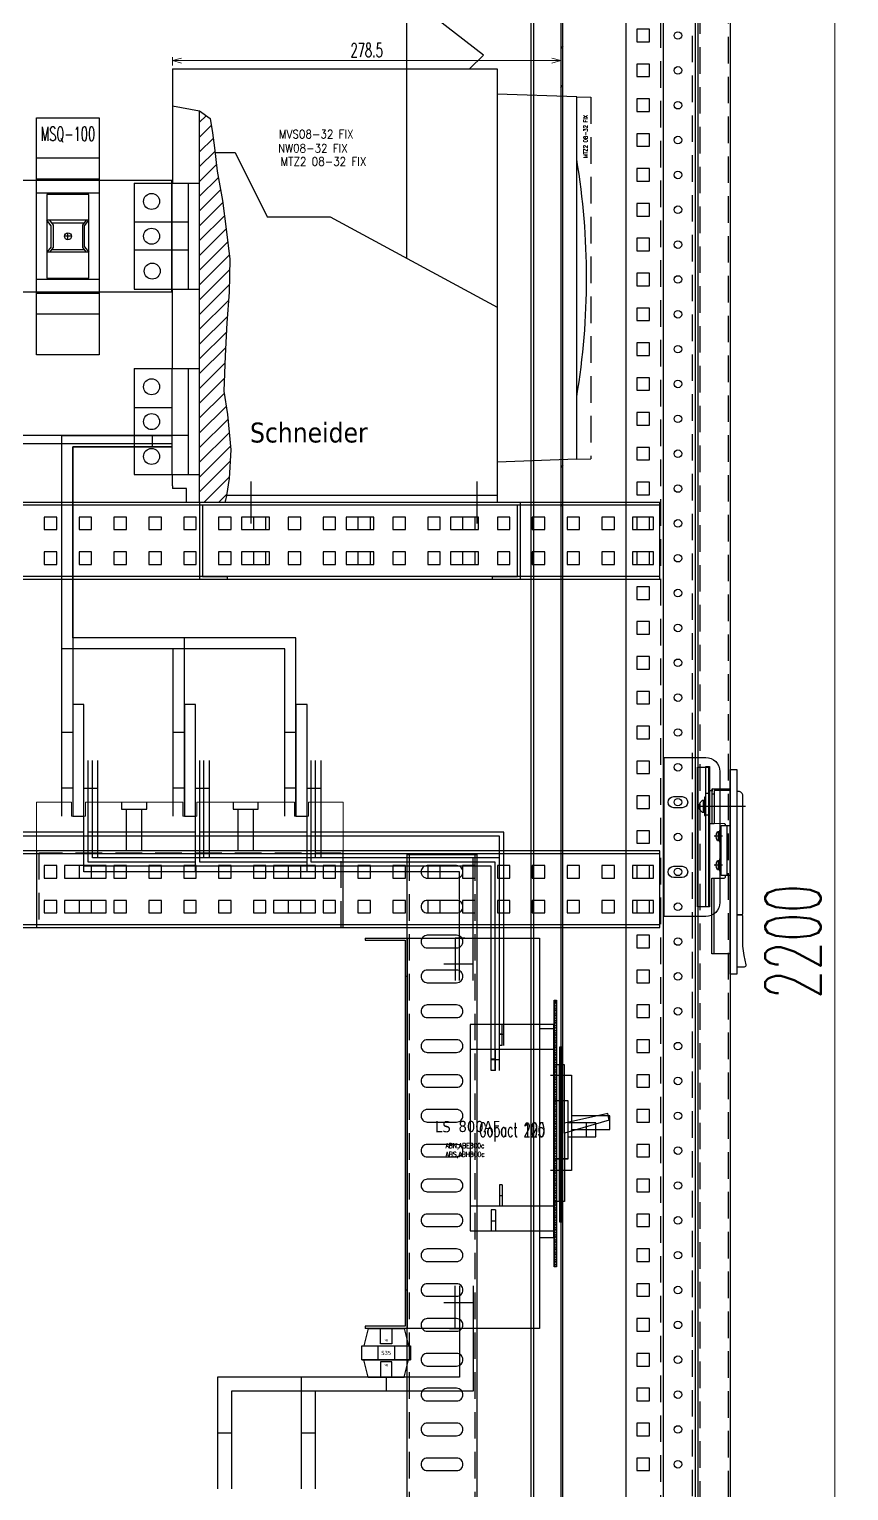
# Model space of a CAD drawing. Header units: millimetres. Extents: x 173893 to 258446, y -176540 to -123824.
# Drawn here: x 205158 to 205746, y -140560 to -139512 of the extents above; entities that cross this region are included whole.
import ezdxf
from ezdxf.enums import TextEntityAlignment as Align

# ---------------------------------------------------------------- set-up
doc = ezdxf.new("R2010")
doc.units = ezdxf.units.MM
doc.header["$LTSCALE"] = 3
doc.linetypes.add('ACAD_ISO04W100', pattern=[30, 24, -3, 0, -3])
doc.linetypes.add('HIDDEN', pattern=[9.525, 6.35, -3.175])
doc.layers.add('@.0.DM. NÉT CHÍNH', color=7, linetype='Continuous', lineweight=25)
doc.layers.add('@.DM. KÍCH THƯỚC', color=8, linetype='Continuous', transparency=0.2)
for name, color, linetype in [('@.DM. NÉT CHÍNH', 7, 'Continuous'), ('@.DM. NÉT ĐỤC', 2, 'Continuous'), ('@.VISIBLE', 7, 'Continuous'), ('centerline', 6, 'ACAD_ISO04W100'), ('EQUIPMENT', 4, 'Continuous'), ('equipments', 2, 'Continuous'), ('Text', 7, 'Continuous'), ('Thiet bi', 7, 'Continuous')]:
    doc.layers.add(name, color=color, linetype=linetype)
doc.styles.add('Ann_w01', font='romans.shx', dxfattribs={"width": 0.6, "bigfont": 'chineset.shx'})
doc.styles.add('HW_Standard', font='complex.shx', dxfattribs={"width": 0.9})
doc.styles.get("Standard").update_dxf_attribs({"font": 'arial.ttf'})
doc.styles.add('Tahoma (Input Text)', font='tahoma.ttf')
doc.dimstyles.new('Dim 01_SC05', dxfattribs={"dimscale": 5, "dimtxt": 2, "dimasz": 1.3, "dimexe": 0.5, "dimexo": 0.5, "dimgap": 0.5, "dimtad": 1, "dimtoh": 1, "dimdec": 1, "dimzin": 12, "dimdsep": 46, "dimtxsty": 'Ann_w01', "dimblk": 'OPEN30', "dimcen": 1.5, "dimclrd": 6, "dimclre": 6, "dimclrt": 3, "dimadec": 1, "dimazin": 3, "dimtm": 1e-09, "dimtfac": 1, "dimtdec": 1, "dimtmove": 0, "dimatfit": 3, "dimldrblk": 'OPEN30', "dimfxl": 1, "dimtolj": 1, "dimlwd": 20, "dimlwe": 20, "dimarcsym": 0})
doc.dimstyles.new('Dim 01_SC20', dxfattribs={"dimscale": 20, "dimtxt": 2, "dimasz": 1.3, "dimexe": 0.5, "dimexo": 0.5, "dimgap": 0.5, "dimtad": 1, "dimdec": 1, "dimzin": 12, "dimdsep": 46, "dimtxsty": 'Ann_w01', "dimblk": 'OPEN30', "dimcen": 1.5, "dimclrd": 6, "dimclre": 6, "dimclrt": 3, "dimadec": 1, "dimazin": 3, "dimtm": 1e-09, "dimtfac": 1, "dimtdec": 1, "dimtix": 1, "dimtmove": 0, "dimatfit": 3, "dimldrblk": 'OPEN30', "dimfxl": 1, "dimtolj": 1, "dimlwd": 0, "dimlwe": 0, "dimarcsym": 0})

# ---------------------------------------------------------------- blocks, each defined once
blk = doc.blocks.new('*U31')
at = {"color": 240, "lineweight": 5}
blk.add_line((-110, 0), (-110, 35), dxfattribs=at)
at = {"color": 1, "lineweight": 5}
for p, q in [((-110, 35), (-85, 35)), ((-75, 35), (-5, 35)), ((5, 35), (75, 35)), ((85, 35), (110, 35)), ((110, 35), (110, 0)), ((110, 0), (-110, 0))]:
    blk.add_line(p, q, dxfattribs=at)
at = {"color": 252, "lineweight": 5}
for p, q in [((-85, 35), (-85, 25)), ((-75, 35), (-75, 25)), ((-5, 35), (-5, 25)), ((5, 35), (5, 25)), ((75, 35), (75, 25)), ((85, 35), (85, 25)), ((-85, 25), (-75, 25)), ((-5, 25), (5, 25)), ((75, 25), (85, 25))]:
    blk.add_line(p, q, dxfattribs=at)
at = {"color": 252}
for p, q in [((-49, 35), (-49, 30)), ((-31, 30), (-31, 35)), ((31, 35), (31, 30)), ((49, 30), (49, 35)), ((-49, 30), (-31, 30)), ((-45.5, 0), (-45.5, 30)), ((-34.5, 0), (-34.5, 30)), ((31, 30), (49, 30)), ((34.5, 0), (34.5, 30)), ((34.5, 4), (34.5, 30)), ((45.5, 0), (45.5, 30)), ((45.5, 0), (45.5, 30))]:
    blk.add_line(p, q, dxfattribs=at)
blk = doc.blocks.new('_Open30')
at = {"color": 0, "linetype": 'ByBlock', "lineweight": -2}
for p, q in [((-1, 0.268), (0, 0)), ((0, 0), (-1, -0.268)), ((0, 0), (-1, 0))]:
    blk.add_line(p, q, dxfattribs=at)
blk = doc.blocks.new('*D110')
at = {"layer": '@.DM. NÉT CHÍNH', "color": 6, "linetype": 'Continuous', "lineweight": 20, "transparency": 16777216}
for p, q in [((205260.8, -139537.9), (205260.8, -139531.9)), ((205267.3, -139534.4), (205532.8, -139534.4)), ((205539.3, -139537.9), (205539.3, -139531.9))]:
    blk.add_line(p, q, dxfattribs=at)
at = {"layer": 'Defpoints', "color": 0, "linetype": 'Continuous', "transparency": 16777216}
for p in [(205539.3, -139534.4), (205260.8, -139540.4), (205539.3, -139540.4)]:
    blk.add_point(p, dxfattribs=at)
at = {"layer": '@.DM. NÉT CHÍNH', "color": 6, "linetype": 'Continuous', "lineweight": 20, "transparency": 16777216, "xscale": 6.5, "yscale": 6.5, "zscale": 6.5, "rotation": 180}
blk.add_blockref('_Open30', (205260.8, -139534.4), dxfattribs=at)
at = {"layer": '@.DM. NÉT CHÍNH', "color": 6, "linetype": 'Continuous', "lineweight": 20, "transparency": 16777216, "xscale": 6.5, "yscale": 6.5, "zscale": 6.5}
blk.add_blockref('_Open30', (205539.3, -139534.4), dxfattribs=at)
at = {"layer": '@.DM. NÉT CHÍNH', "color": 3, "linetype": 'Continuous', "transparency": 16777216, "insert": (205400.1, -139526.9), "char_height": 10, "attachment_point": 5, "style": 'Ann_w01'}
blk.add_mtext('\\A1;278.5', dxfattribs=at)
blk = doc.blocks.new('*D618')
at = {"layer": '@.DM. KÍCH THƯỚC', "color": 6, "lineweight": 0, "transparency": 16777216}
for p, q in [((205645.8, -139066.4), (205745.8, -139066.4)), ((205735.8, -141240.4), (205735.8, -139092.4)), ((205645.8, -141266.4), (205745.8, -141266.4))]:
    blk.add_line(p, q, dxfattribs=at)
at = {"layer": 'Defpoints', "color": 0, "transparency": 16777216}
for p in [(205635.8, -139066.4), (205735.8, -139066.4), (205635.8, -141266.4)]:
    blk.add_point(p, dxfattribs=at)
at = {"layer": '@.DM. KÍCH THƯỚC', "color": 6, "lineweight": 0, "transparency": 16777216, "xscale": 26, "yscale": 26, "zscale": 26}
for p, rotation in [((205735.8, -139066.4), 90), ((205735.8, -141266.4), 270)]:
    blk.add_blockref('_Open30', p, dxfattribs=dict(at, rotation=rotation))
at = {"layer": '@.DM. KÍCH THƯỚC', "color": 3, "transparency": 16777216, "insert": (205705.8, -140166.4), "char_height": 40, "attachment_point": 5, "rotation": 90, "style": 'Ann_w01'}
blk.add_mtext('\\A1;2200', dxfattribs=at)
blk = doc.blocks.new('AB301-1-1.2 Side')
at = {"layer": 'centerline'}
for points in [[(8.7, 47), (-24.8, 47)], [(-7.9, 25.7), (-13.9, 25.7)], [(-7.9, 4.8), (-13.9, 4.8)]]:
    blk.add_lwpolyline(points, dxfattribs=at)
at = {"layer": 'equipments'}
blk.add_line((-17.3, 58.4), (-15.3, 58.4), dxfattribs=at)
for points in [[(-19.8, 75.5), (-17.3, 75.5), (-17.3, -25), (-19.8, -25)], [(-2.3, 73.5), (2.3, 73.5), (2.3, -73.5), (-2.3, -73.5)]]:
    blk.add_lwpolyline(points, close=True, dxfattribs=at)
for points in [[(-19.8, 53.6), (-20.7, 53.6), (-20.7, 40.4), (-19.8, 40.4)], [(-17.3, 56.3), (-19.8, 56.3)], [(-2.3, 58.4), (-13.8, 58.4), (-13.8, 34.4), (-17.3, 34.4)], [(-15.6, 58.4), (-15.6, 34.4)], [(-15.4, 58.4), (-15.3, 59.6), (-2.3, 59.6)], [(-14.8, 59.6), (-15.2, 59.4), (-15.3, 59.1), (-15.4, 56.4), (-15.2, 56.1), (-14.9, 55.9), (-13.8, 55.9)], [(-20.7, 42.6), (-22.3, 42.6), (-23.5, 43.8), (-24.3, 45.2), (-24.5, 47), (-24.3, 48.6), (-23.5, 50.2), (-22.3, 51.4), (-20.7, 51.4)], [(-21.8, 51.4), (-21.8, 42.6)], [(-17.3, 40.6), (-19.8, 40.6)], [(-2.3, -2.5), (-8.9, -2.5), (-8.9, 33.3), (-2.3, 33.3)], [(-4.5, -2.5), (-4.5, 33.3)], [(-9.8, 22.3), (-11.4, 22.3), (-12.2, 23.9), (-12.5, 25.7), (-12.2, 27.3), (-11.4, 29), (-9.8, 29)], [(-10.9, 29), (-10.9, 22.3)], [(-8.9, 21.2), (-9.8, 21.2), (-9.8, 30), (-8.9, 30)], [(-9.8, 1.5), (-11.4, 1.5), (-12.2, 3.1), (-12.5, 4.8), (-12.2, 6.5), (-11.4, 8.2), (-9.8, 8.2)], [(-10.9, 8.2), (-10.9, 1.5)], [(-8.9, 0.4), (-9.8, 0.4), (-9.8, 9.3), (-8.9, 9.3)], [(-2.3, -58.7), (-15.6, -58.7), (-15.6, -4.5), (-6.7, -4.5), (-6.1, -4.3), (-5.7, -3.9), (-5.6, -3.4), (-5.6, -2.5)], [(-13.9, -58.7), (-13.9, -4.5)], [(2.3, -68.1), (8, -68.1), (8.9, -67.7), (9.1, -67.1), (9.1, -66.7), (7.6, -60.1), (6.7, -53.4), (6.7, -31.5), (6.6, -31.1), (6.1, -31), (2.3, -31)]]:
    blk.add_lwpolyline(points, dxfattribs=at)
for points in [[(2.3, -30.7), (6.1, -30.7), (6.6, -30.5), (6.7, -30.2), (6.7, 54.6, 0.414214), (3.7, 57.6), (2.3, 57.6)], [(-5.6, 33.3, 0.029012), (-5.7, 34), (-6.1, 34.4), (-6.6, 34.5), (-13.8, 34.7)]]:
    blk.add_lwpolyline(points, format="xyb", dxfattribs=at)
blk = doc.blocks.new('A$Ca3bfb219')
blk.add_lwpolyline([(0, 114), (30, 114, -0.414214), (40, 104), (40, 10, -0.414214), (30, 0), (0, 0)], format="xyb", close=True)
blk.add_lwpolyline([(24, 107), (32, 107), (32, 7), (24, 7)], close=True)
at = {"layer": '@.DM. NÉT ĐỤC'}
for points in [[(7, 86), (13, 86, -1), (13, 78), (7, 78, -1)], [(7, 36), (13, 36, -1), (13, 28), (7, 28, -1)]]:
    blk.add_lwpolyline(points, format="xyb", close=True, dxfattribs=at)
blk = doc.blocks.new('gopact-200a-side')
at = {"layer": '@.VISIBLE', "color": 1}
for p, q in [((73251.8, -8577.9), (73251.8, -8562.9)), ((73254.8, -8577.9), (73254.8, -8562.9)), ((73254.8, -8569.9), (73251.8, -8569.9)), ((73254.8, -8577.9), (73251.8, -8577.9)), ((73251.8, -8677.9), (73251.8, -8692.9)), ((73254.8, -8677.9), (73251.8, -8677.9)), ((73254.8, -8677.9), (73254.8, -8692.9)), ((73254.8, -8685.9), (73251.8, -8685.9))]:
    blk.add_line(p, q, dxfattribs=at)
at = {"layer": '@.VISIBLE'}
for points in [[(73236.8, -8692.9), (73296.8, -8692.9), (73296.8, -8562.9), (73236.8, -8562.9)], [(73306.8, -8615.4), (73306.8, -8625.4), (73326.8, -8625.4), (73326.8, -8615.4)]]:
    blk.add_lwpolyline(points, close=True, dxfattribs=at)
blk.add_lwpolyline([(73296.8, -8599.4), (73306.8, -8599.4), (73306.8, -8641.4), (73296.8, -8641.4)], dxfattribs=at)
at = {"layer": '@.VISIBLE', "color": 115, "style": 'Ann_w01', "width": 0.6}
blk.add_text('Gopact 200', height=10, dxfattribs=at).set_placement((73266.8, -8620.4), align=Align.MIDDLE_CENTER)

msp = doc.modelspace()

# ---------------------------------------------------------------- hatches: boundary and pattern name
h = msp.add_hatch()
h.set_pattern_fill('ANSI31', color=1, scale=10)
h.set_pattern_definition([(45, (204611.399, -137482.6455), (-0.8838835, 0.8838835), [])])
h.paths.add_polyline_path([(205534.57, -140399.72), (205536.33, -140399.72), (205536.33, -140208.35), (205534.57, -140208.35)])
h.paths.add_polyline_path([(205540.33, -140242.03), (205538.57, -140242.03), (205538.57, -140254.9), (205540.33, -140254.9)])
h.paths.add_polyline_path([(205538.57, -140367.73), (205540.33, -140367.73), (205540.33, -140254.9), (205538.57, -140254.9)])
at = {"layer": 'Thiet bi', "linetype": 'Continuous'}
h = msp.add_hatch(dxfattribs=at)
h.set_pattern_fill('_U', color=130, scale=7.5, angle=45, style=0, pattern_type=0)
h.set_pattern_definition([(45, (206142.427, -139851.4), (-5.3033, 5.3033), [])])
h.paths.add_polyline_path([(205280.28, -139570.4), (205287.79, -139576), (205289.43, -139586.29), (205290.83, -139597.04), (205292.94, -139613.63), (205296.68, -139634.67), (205299.25, -139655.24), (205301.82, -139676.74), (205301.56, -139690.4), (205280.28, -139690.4)])
h.paths.add_polyline_path([(205280.28, -139690.4), (205301.56, -139690.4), (205301.36, -139700.58), (205299.81, -139722.51), (205298.5, -139746.1), (205297.52, -139771.65), (205300.14, -139788.36), (205302.76, -139813.59), (205301.45, -139834.23), (205299.48, -139846.4), (205298.89, -139849.85), (205298.34, -139851.4), (205280.28, -139851.4)])

# ---------------------------------------------------------------- linework, layer by layer
at = {"color": 251, "linetype": 'HIDDEN', "true_color": 0x636466}
for p, q in [((205550.78, -139560.4), (205560.78, -139560.75)), ((205560.78, -139560.75), (205560.78, -139820.05)), ((205550.78, -139820.4), (205560.78, -139820.05))]:
    msp.add_line(p, q, dxfattribs=at)
for p, q in [((205429.07, -140443.9), (205429.07, -140163.9)), ((205429.07, -140163.9), (205524.07, -140163.9)), ((205524.07, -140163.9), (205524.07, -140443.9)), ((205534.07, -140228.9), (205524.07, -140228.9)), ((205534.07, -140228.9), (205534.07, -140378.9)), ((205538.07, -140254.9), (205534.07, -140254.9)), ((205542.07, -140254.9), (205538.07, -140254.9)), ((205538.07, -140254.9), (205538.07, -140352.9)), ((205542.07, -140303.9), (205542.07, -140254.9)), ((205573.02, -140289.75), (205542.07, -140296.61)), ((205574.07, -140294.49), (205573.02, -140289.75)), ((205574.07, -140294.49), (205542.07, -140303.9)), ((205542.07, -140303.9), (205542.07, -140352.9)), ((205538.07, -140352.9), (205534.07, -140352.9)), ((205542.07, -140352.9), (205538.07, -140352.9)), ((205534.07, -140378.9), (205524.07, -140378.9)), ((205524.07, -140443.9), (205429.07, -140443.9))]:
    msp.add_line(p, q)
at = {"color": 1}
for p, q in [((205459.41, -140163.9), (205466.07, -140163.9)), ((205470.57, -140163.9), (205463.57, -140163.9)), ((205463.57, -140163.9), (205463.57, -140194.4)), ((205455.47, -140182.4), (205471.08, -140182.4)), ((205534.57, -140208.35), (205534.57, -140399.72)), ((205538.57, -140242.03), (205538.57, -140367.73)), ((205463.57, -140443.9), (205463.57, -140413.4)), ((205455.47, -140425.4), (205471.08, -140425.4)), ((205401.07, -140443.9), (205398.07, -140456.4)), ((205401.07, -140443.9), (205427.07, -140443.9)), ((205427.07, -140443.9), (205430.07, -140456.4)), ((205459.41, -140443.9), (205466.07, -140443.9)), ((205470.57, -140443.9), (205463.57, -140443.9)), ((205396.57, -140466.4), (205396.57, -140456.4)), ((205396.57, -140456.4), (205431.57, -140456.4)), ((205398.07, -140456.4), (205430.07, -140456.4)), ((205408.07, -140456.4), (205408.07, -140466.4)), ((205420.07, -140456.4), (205420.07, -140466.4)), ((205431.57, -140456.4), (205431.57, -140466.4)), ((205396.57, -140466.4), (205431.57, -140466.4)), ((205431.57, -140466.4), (205396.57, -140466.4)), ((205398.07, -140466.4), (205430.07, -140466.4)), ((205401.07, -140478.9), (205398.07, -140466.4)), ((205427.07, -140478.9), (205430.07, -140466.4)), ((205401.07, -140478.9), (205427.07, -140478.9))]:
    msp.add_line(p, q, dxfattribs=at)
for points in [[(205330.28, -139861.9), (205310.28, -139861.9), (205310.28, -139870.9), (205330.28, -139870.9)], [(205405.28, -139861.9), (205385.28, -139861.9), (205385.28, -139870.9), (205405.28, -139870.9)], [(205480.28, -139861.9), (205460.28, -139861.9), (205460.28, -139870.9), (205480.28, -139870.9)], [(205330.28, -139886.9), (205310.28, -139886.9), (205310.28, -139895.9), (205330.28, -139895.9)], [(205405.28, -139886.9), (205385.28, -139886.9), (205385.28, -139895.9), (205405.28, -139895.9)], [(205480.28, -139886.9), (205460.28, -139886.9), (205460.28, -139895.9), (205480.28, -139895.9)], [(205163.33, -140156.4), (205383.33, -140156.4), (205383.33, -140101.4), (205163.33, -140101.4)], [(205183.33, -140120.9), (205213.33, -140120.9), (205213.33, -140111.9), (205183.33, -140111.9)], [(205333.33, -140120.9), (205363.33, -140120.9), (205363.33, -140111.9), (205333.33, -140111.9)], [(205183.33, -140145.9), (205213.33, -140145.9), (205213.33, -140136.9), (205183.33, -140136.9)], [(205333.33, -140145.9), (205363.33, -140145.9), (205363.33, -140136.9), (205333.33, -140136.9)]]:
    msp.add_lwpolyline(points, close=True)
at = {"linetype": 'HIDDEN'}
msp.add_lwpolyline([(205381.83, -140156.4), (205381.83, -140102.9), (205164.83, -140102.9), (205164.83, -140156.4)], dxfattribs=at)
at = {"color": 1}
for points in [[(205534.57, -140208.35), (205536.33, -140208.35), (205536.33, -140399.72), (205534.57, -140399.72)], [(205538.57, -140242.03), (205540.33, -140242.03), (205540.33, -140367.73), (205538.57, -140367.73)], [(205410.07, -140443.9), (205418.07, -140443.9), (205418.07, -140454.9), (205410.07, -140454.9)], [(205410.07, -140478.9), (205418.07, -140478.9), (205418.07, -140467.9), (205410.07, -140467.9)]]:
    msp.add_lwpolyline(points, close=True, dxfattribs=at)
at = {"layer": '@.0.DM. NÉT CHÍNH'}
for p, q in [((205300.28, -139906.4), (205300.28, -139904.4)), ((205490.28, -139906.4), (205490.28, -139904.4))]:
    msp.add_line(p, q, dxfattribs=at)
msp.add_lwpolyline([(205510.28, -139851.4), (205280.28, -139851.4), (205280.28, -139906.4), (205510.28, -139906.4)], close=True, dxfattribs=at)
msp.add_lwpolyline([(205490.28, -139904.4), (205508.28, -139904.4), (205508.28, -139853.4), (205282.28, -139853.4), (205282.28, -139904.4), (205300.28, -139904.4)], dxfattribs=at)
at = {"layer": '@.DM. NÉT CHÍNH', "color": 6, "linetype": 'HIDDEN'}
msp.add_line((205610.83, -139191.9), (205610.83, -141040.9), dxfattribs=at)
at = {"layer": '@.DM. NÉT CHÍNH', "color": 6}
for p, q in [((205612.83, -139191.9), (205612.83, -141040.9)), ((205517.83, -139211.9), (205517.83, -141020.9)), ((205519.83, -139211.9), (205519.83, -141020.9))]:
    msp.add_line(p, q, dxfattribs=at)
at = {"layer": '@.DM. NÉT CHÍNH', "linetype": 'Continuous'}
for p, q in [((205246.28, -139803.4), (205246.28, -139811.4)), ((205246.28, -139803.4), (205246.28, -139811.4)), ((205189.33, -140016.39), (205181.33, -140016.39)), ((205189.33, -140016.39), (205181.33, -140016.39)), ((205269.33, -140016.39), (205261.33, -140016.39)), ((205349.33, -140016.39), (205341.33, -140016.39)), ((205189.33, -140056.39), (205181.33, -140056.39)), ((205189.33, -140056.39), (205181.33, -140056.39)), ((205197.33, -140056.29), (205207.33, -140056.39)), ((205269.33, -140056.39), (205261.33, -140056.39)), ((205277.33, -140056.29), (205287.33, -140056.39)), ((205349.33, -140056.39), (205341.33, -140056.39)), ((205357.33, -140056.29), (205367.33, -140056.39)), ((205466.57, -140182.4), (205476.57, -140182.4)), ((205495.33, -140232.89), (205498.33, -140232.89)), ((205489.33, -140250.89), (205495.33, -140250.89)), ((205466.57, -140425.4), (205476.57, -140425.4)), ((205414.07, -140478.9), (205414.07, -140488.9))]:
    msp.add_line(p, q, dxfattribs=at)
at = {"layer": '@.DM. NÉT CHÍNH', "color": 1}
for p, q in [((205610.33, -139853.4), (204686.33, -139853.4)), ((205610.33, -139904.4), (204686.33, -139904.4)), ((205610.33, -140103.4), (204686.33, -140103.4)), ((205610.33, -140154.4), (204686.33, -140154.4))]:
    msp.add_line(p, q, dxfattribs=at)
at = {"layer": '@.DM. NÉT CHÍNH', "color": 151, "linetype": 'HIDDEN'}
for p, q in [((205430.57, -140103.9), (205430.57, -141053.9)), ((205477.57, -140103.9), (205477.57, -141053.9))]:
    msp.add_line(p, q, dxfattribs=at)
at = {"layer": '@.DM. NÉT CHÍNH'}
msp.add_lwpolyline([(205635.83, -139066.4), (204660.83, -139066.4), (204660.83, -141166.4), (205635.83, -141166.4)], close=True, dxfattribs=at)
at = {"layer": '@.DM. NÉT CHÍNH', "linetype": 'HIDDEN'}
msp.add_lwpolyline([(205633.83, -139068.4), (204662.83, -139068.4), (204662.83, -141164.4), (205633.83, -141164.4)], close=True, dxfattribs=at)
at = {"layer": '@.DM. NÉT CHÍNH'}
msp.add_lwpolyline([(205585.83, -139066.4), (205585.83, -141166.4)], dxfattribs=at)
at = {"layer": '@.DM. NÉT CHÍNH', "color": 4}
for points in [[(205637.83, -139144.4), (205660.83, -139144.4), (205660.83, -141088.4), (205637.83, -141088.4)], [(205520.83, -141023.9), (205520.83, -141035.9), (205540.83, -141035.9), (205540.83, -139196.9), (205520.83, -139196.9), (205520.83, -139208.9), (205522.33, -139208.9), (205522.33, -139198.4), (205539.33, -139198.4), (205539.33, -141034.4), (205522.33, -141034.4), (205522.33, -141023.9)]]:
    msp.add_lwpolyline(points, close=True, dxfattribs=at)
at = {"layer": '@.DM. NÉT CHÍNH', "color": 4, "linetype": 'HIDDEN'}
msp.add_lwpolyline([(205639.33, -139145.9), (205659.33, -139145.9), (205659.33, -141086.9), (205639.33, -141086.9)], close=True, dxfattribs=at)
at = {"layer": '@.DM. NÉT CHÍNH', "color": 2}
for points in [[(205593.83, -139511.9), (205593.83, -139520.9), (205602.83, -139520.9), (205602.83, -139511.9)], [(205593.83, -139536.9), (205593.83, -139545.9), (205602.83, -139545.9), (205602.83, -139536.9)], [(205593.83, -139561.9), (205593.83, -139570.9), (205602.83, -139570.9), (205602.83, -139561.9)], [(205593.83, -139586.9), (205593.83, -139595.9), (205602.83, -139595.9), (205602.83, -139586.9)], [(205593.83, -139611.9), (205593.83, -139620.9), (205602.83, -139620.9), (205602.83, -139611.9)], [(205593.83, -139636.9), (205593.83, -139645.9), (205602.83, -139645.9), (205602.83, -139636.9)], [(205593.83, -139661.9), (205593.83, -139670.9), (205602.83, -139670.9), (205602.83, -139661.9)], [(205593.83, -139686.9), (205593.83, -139695.9), (205602.83, -139695.9), (205602.83, -139686.9)], [(205593.83, -139711.9), (205593.83, -139720.9), (205602.83, -139720.9), (205602.83, -139711.9)], [(205593.83, -139736.9), (205593.83, -139745.9), (205602.83, -139745.9), (205602.83, -139736.9)], [(205593.83, -139761.9), (205593.83, -139770.9), (205602.83, -139770.9), (205602.83, -139761.9)], [(205593.83, -139786.9), (205593.83, -139795.9), (205602.83, -139795.9), (205602.83, -139786.9)], [(205593.83, -139811.9), (205593.83, -139820.9), (205602.83, -139820.9), (205602.83, -139811.9)], [(205593.83, -139836.9), (205593.83, -139845.9), (205602.83, -139845.9), (205602.83, -139836.9)], [(205593.83, -139861.9), (205593.83, -139870.9), (205602.83, -139870.9), (205602.83, -139861.9)], [(205593.83, -139886.9), (205593.83, -139895.9), (205602.83, -139895.9), (205602.83, -139886.9)], [(205593.83, -139911.9), (205593.83, -139920.9), (205602.83, -139920.9), (205602.83, -139911.9)], [(205593.83, -139936.9), (205593.83, -139945.9), (205602.83, -139945.9), (205602.83, -139936.9)], [(205593.83, -139961.9), (205593.83, -139970.9), (205602.83, -139970.9), (205602.83, -139961.9)], [(205593.83, -139986.9), (205593.83, -139995.9), (205602.83, -139995.9), (205602.83, -139986.9)], [(205593.83, -140011.9), (205593.83, -140020.9), (205602.83, -140020.9), (205602.83, -140011.9)], [(205593.83, -140036.9), (205593.83, -140045.9), (205602.83, -140045.9), (205602.83, -140036.9)], [(205593.83, -140061.9), (205593.83, -140070.9), (205602.83, -140070.9), (205602.83, -140061.9)], [(205593.83, -140086.9), (205593.83, -140095.9), (205602.83, -140095.9), (205602.83, -140086.9)], [(205593.83, -140111.9), (205593.83, -140120.9), (205602.83, -140120.9), (205602.83, -140111.9)], [(205593.83, -140136.9), (205593.83, -140145.9), (205602.83, -140145.9), (205602.83, -140136.9)], [(205593.83, -140161.9), (205593.83, -140170.9), (205602.83, -140170.9), (205602.83, -140161.9)], [(205593.83, -140186.9), (205593.83, -140195.9), (205602.83, -140195.9), (205602.83, -140186.9)], [(205593.83, -140211.9), (205593.83, -140220.9), (205602.83, -140220.9), (205602.83, -140211.9)], [(205593.83, -140236.9), (205593.83, -140245.9), (205602.83, -140245.9), (205602.83, -140236.9)], [(205593.83, -140261.9), (205593.83, -140270.9), (205602.83, -140270.9), (205602.83, -140261.9)], [(205593.83, -140286.9), (205593.83, -140295.9), (205602.83, -140295.9), (205602.83, -140286.9)], [(205593.83, -140311.9), (205593.83, -140320.9), (205602.83, -140320.9), (205602.83, -140311.9)], [(205593.83, -140336.9), (205593.83, -140345.9), (205602.83, -140345.9), (205602.83, -140336.9)], [(205593.83, -140361.9), (205593.83, -140370.9), (205602.83, -140370.9), (205602.83, -140361.9)], [(205593.83, -140386.9), (205593.83, -140395.9), (205602.83, -140395.9), (205602.83, -140386.9)], [(205593.83, -140411.9), (205593.83, -140420.9), (205602.83, -140420.9), (205602.83, -140411.9)], [(205593.83, -140436.9), (205593.83, -140445.9), (205602.83, -140445.9), (205602.83, -140436.9)], [(205593.83, -140461.9), (205593.83, -140470.9), (205602.83, -140470.9), (205602.83, -140461.9)], [(205593.83, -140486.9), (205593.83, -140495.9), (205602.83, -140495.9), (205602.83, -140486.9)], [(205593.83, -140511.9), (205593.83, -140520.9), (205602.83, -140520.9), (205602.83, -140511.9)], [(205593.83, -140536.9), (205593.83, -140545.9), (205602.83, -140545.9), (205602.83, -140536.9)]]:
    msp.add_lwpolyline(points, close=True, dxfattribs=at)
at = {"layer": '@.DM. NÉT CHÍNH', "linetype": 'Continuous'}
for points in [[(205260.28, -139803.4), (205024.33, -139803.4), (205024.33, -140071.4)], [(205260.28, -139809.4), (205030.33, -139809.4), (205030.33, -140071.4)], [(205197.33, -140090.89), (205036.33, -140090.89), (205036.33, -140031.4)], [(205197.33, -140087.89), (205039.33, -140087.89), (205039.33, -140031.4)], [(205277.33, -140090.89), (205197.33, -140090.89), (205197.33, -140036.39)], [(205277.33, -140087.89), (205200.33, -140087.89), (205200.33, -140036.39)], [(205357.33, -140090.89), (205277.33, -140090.89), (205277.33, -140036.39)], [(205357.33, -140087.89), (205280.33, -140087.89), (205280.33, -140036.39)], [(205495.33, -140240.89), (205495.33, -140090.89), (205357.33, -140090.89), (205357.33, -140036.39)], [(205498.33, -140240.89), (205498.33, -140087.89), (205360.33, -140087.89), (205360.33, -140036.39)]]:
    msp.add_lwpolyline(points, dxfattribs=at)
at = {"layer": '@.DM. NÉT CHÍNH', "color": 1}
for points in [[(205610.33, -139851.4), (204686.33, -139851.4), (204686.33, -139906.4), (205610.33, -139906.4)], [(205177.83, -139861.9), (205168.83, -139861.9), (205168.83, -139870.9), (205177.83, -139870.9)], [(205202.83, -139861.9), (205193.83, -139861.9), (205193.83, -139870.9), (205202.83, -139870.9)], [(205227.83, -139861.9), (205218.83, -139861.9), (205218.83, -139870.9), (205227.83, -139870.9)], [(205252.83, -139861.9), (205243.83, -139861.9), (205243.83, -139870.9), (205252.83, -139870.9)], [(205277.83, -139861.9), (205268.83, -139861.9), (205268.83, -139870.9), (205277.83, -139870.9)], [(205302.83, -139861.9), (205293.83, -139861.9), (205293.83, -139870.9), (205302.83, -139870.9)], [(205327.83, -139861.9), (205318.83, -139861.9), (205318.83, -139870.9), (205327.83, -139870.9)], [(205352.83, -139861.9), (205343.83, -139861.9), (205343.83, -139870.9), (205352.83, -139870.9)], [(205377.83, -139861.9), (205368.83, -139861.9), (205368.83, -139870.9), (205377.83, -139870.9)], [(205402.83, -139861.9), (205393.83, -139861.9), (205393.83, -139870.9), (205402.83, -139870.9)], [(205427.83, -139861.9), (205418.83, -139861.9), (205418.83, -139870.9), (205427.83, -139870.9)], [(205452.83, -139861.9), (205443.83, -139861.9), (205443.83, -139870.9), (205452.83, -139870.9)], [(205477.83, -139861.9), (205468.83, -139861.9), (205468.83, -139870.9), (205477.83, -139870.9)], [(205502.83, -139861.9), (205493.83, -139861.9), (205493.83, -139870.9), (205502.83, -139870.9)], [(205527.83, -139861.9), (205518.83, -139861.9), (205518.83, -139870.9), (205527.83, -139870.9)], [(205552.83, -139861.9), (205543.83, -139861.9), (205543.83, -139870.9), (205552.83, -139870.9)], [(205577.83, -139861.9), (205568.83, -139861.9), (205568.83, -139870.9), (205577.83, -139870.9)], [(205590.83, -139861.9), (205590.83, -139870.9), (205605.83, -139870.9), (205605.83, -139861.9)], [(205177.83, -139886.9), (205168.83, -139886.9), (205168.83, -139895.9), (205177.83, -139895.9)], [(205202.83, -139886.9), (205193.83, -139886.9), (205193.83, -139895.9), (205202.83, -139895.9)], [(205227.83, -139886.9), (205218.83, -139886.9), (205218.83, -139895.9), (205227.83, -139895.9)], [(205252.83, -139886.9), (205243.83, -139886.9), (205243.83, -139895.9), (205252.83, -139895.9)], [(205277.83, -139886.9), (205268.83, -139886.9), (205268.83, -139895.9), (205277.83, -139895.9)], [(205302.83, -139886.9), (205293.83, -139886.9), (205293.83, -139895.9), (205302.83, -139895.9)], [(205327.83, -139886.9), (205318.83, -139886.9), (205318.83, -139895.9), (205327.83, -139895.9)], [(205352.83, -139886.9), (205343.83, -139886.9), (205343.83, -139895.9), (205352.83, -139895.9)], [(205377.83, -139886.9), (205368.83, -139886.9), (205368.83, -139895.9), (205377.83, -139895.9)], [(205402.83, -139886.9), (205393.83, -139886.9), (205393.83, -139895.9), (205402.83, -139895.9)], [(205427.83, -139886.9), (205418.83, -139886.9), (205418.83, -139895.9), (205427.83, -139895.9)], [(205452.83, -139886.9), (205443.83, -139886.9), (205443.83, -139895.9), (205452.83, -139895.9)], [(205477.83, -139886.9), (205468.83, -139886.9), (205468.83, -139895.9), (205477.83, -139895.9)], [(205502.83, -139886.9), (205493.83, -139886.9), (205493.83, -139895.9), (205502.83, -139895.9)], [(205527.83, -139886.9), (205518.83, -139886.9), (205518.83, -139895.9), (205527.83, -139895.9)], [(205552.83, -139886.9), (205543.83, -139886.9), (205543.83, -139895.9), (205552.83, -139895.9)], [(205577.83, -139886.9), (205568.83, -139886.9), (205568.83, -139895.9), (205577.83, -139895.9)], [(205590.83, -139886.9), (205590.83, -139895.9), (205605.83, -139895.9), (205605.83, -139886.9)], [(205610.33, -140101.4), (204686.33, -140101.4), (204686.33, -140156.4), (205610.33, -140156.4)], [(205177.83, -140111.9), (205168.83, -140111.9), (205168.83, -140120.9), (205177.83, -140120.9)], [(205202.83, -140111.9), (205193.83, -140111.9), (205193.83, -140120.9), (205202.83, -140120.9)], [(205227.83, -140111.9), (205218.83, -140111.9), (205218.83, -140120.9), (205227.83, -140120.9)], [(205252.83, -140111.9), (205243.83, -140111.9), (205243.83, -140120.9), (205252.83, -140120.9)], [(205277.83, -140111.9), (205268.83, -140111.9), (205268.83, -140120.9), (205277.83, -140120.9)], [(205302.83, -140111.9), (205293.83, -140111.9), (205293.83, -140120.9), (205302.83, -140120.9)], [(205327.83, -140111.9), (205318.83, -140111.9), (205318.83, -140120.9), (205327.83, -140120.9)], [(205352.83, -140111.9), (205343.83, -140111.9), (205343.83, -140120.9), (205352.83, -140120.9)], [(205377.83, -140111.9), (205368.83, -140111.9), (205368.83, -140120.9), (205377.83, -140120.9)], [(205402.83, -140111.9), (205393.83, -140111.9), (205393.83, -140120.9), (205402.83, -140120.9)], [(205427.83, -140111.9), (205418.83, -140111.9), (205418.83, -140120.9), (205427.83, -140120.9)], [(205452.83, -140111.9), (205443.83, -140111.9), (205443.83, -140120.9), (205452.83, -140120.9)], [(205477.83, -140111.9), (205468.83, -140111.9), (205468.83, -140120.9), (205477.83, -140120.9)], [(205502.83, -140111.9), (205493.83, -140111.9), (205493.83, -140120.9), (205502.83, -140120.9)], [(205527.83, -140111.9), (205518.83, -140111.9), (205518.83, -140120.9), (205527.83, -140120.9)], [(205552.83, -140111.9), (205543.83, -140111.9), (205543.83, -140120.9), (205552.83, -140120.9)], [(205577.83, -140111.9), (205568.83, -140111.9), (205568.83, -140120.9), (205577.83, -140120.9)], [(205590.83, -140111.9), (205590.83, -140120.9), (205605.83, -140120.9), (205605.83, -140111.9)], [(205177.83, -140136.9), (205168.83, -140136.9), (205168.83, -140145.9), (205177.83, -140145.9)], [(205202.83, -140136.9), (205193.83, -140136.9), (205193.83, -140145.9), (205202.83, -140145.9)], [(205227.83, -140136.9), (205218.83, -140136.9), (205218.83, -140145.9), (205227.83, -140145.9)], [(205252.83, -140136.9), (205243.83, -140136.9), (205243.83, -140145.9), (205252.83, -140145.9)], [(205277.83, -140136.9), (205268.83, -140136.9), (205268.83, -140145.9), (205277.83, -140145.9)], [(205302.83, -140136.9), (205293.83, -140136.9), (205293.83, -140145.9), (205302.83, -140145.9)], [(205327.83, -140136.9), (205318.83, -140136.9), (205318.83, -140145.9), (205327.83, -140145.9)], [(205352.83, -140136.9), (205343.83, -140136.9), (205343.83, -140145.9), (205352.83, -140145.9)], [(205377.83, -140136.9), (205368.83, -140136.9), (205368.83, -140145.9), (205377.83, -140145.9)], [(205402.83, -140136.9), (205393.83, -140136.9), (205393.83, -140145.9), (205402.83, -140145.9)], [(205427.83, -140136.9), (205418.83, -140136.9), (205418.83, -140145.9), (205427.83, -140145.9)], [(205452.83, -140136.9), (205443.83, -140136.9), (205443.83, -140145.9), (205452.83, -140145.9)], [(205477.83, -140136.9), (205468.83, -140136.9), (205468.83, -140145.9), (205477.83, -140145.9)], [(205502.83, -140136.9), (205493.83, -140136.9), (205493.83, -140145.9), (205502.83, -140145.9)], [(205527.83, -140136.9), (205518.83, -140136.9), (205518.83, -140145.9), (205527.83, -140145.9)], [(205552.83, -140136.9), (205543.83, -140136.9), (205543.83, -140145.9), (205552.83, -140145.9)], [(205577.83, -140136.9), (205568.83, -140136.9), (205568.83, -140145.9), (205577.83, -140145.9)], [(205590.83, -140136.9), (205590.83, -140145.9), (205605.83, -140145.9), (205605.83, -140136.9)]]:
    msp.add_lwpolyline(points, close=True, dxfattribs=at)
at = {"layer": '@.DM. NÉT CHÍNH', "color": 151}
msp.add_lwpolyline([(205479.07, -141053.9), (205429.07, -141053.9), (205429.07, -140103.9), (205479.07, -140103.9)], close=True, dxfattribs=at)
for points in [[(205443.57, -140120.9), (205464.57, -140120.9, 0.4142136), (205469.07, -140116.4), (205469.07, -140116.4, 0.4142136), (205464.57, -140111.9), (205443.57, -140111.9, 0.4142136), (205439.07, -140116.4), (205439.07, -140116.4, 0.4142136)], [(205443.57, -140145.9), (205464.57, -140145.9, 0.4142136), (205469.07, -140141.4), (205469.07, -140141.4, 0.4142136), (205464.57, -140136.9), (205443.57, -140136.9, 0.4142136), (205439.07, -140141.4), (205439.07, -140141.4, 0.4142136)], [(205443.57, -140170.9), (205464.57, -140170.9, 0.4142136), (205469.07, -140166.4), (205469.07, -140166.4, 0.4142136), (205464.57, -140161.9), (205443.57, -140161.9, 0.4142136), (205439.07, -140166.4), (205439.07, -140166.4, 0.4142136)], [(205443.57, -140195.9), (205464.57, -140195.9, 0.4142136), (205469.07, -140191.4), (205469.07, -140191.4, 0.4142136), (205464.57, -140186.9), (205443.57, -140186.9, 0.4142136), (205439.07, -140191.4), (205439.07, -140191.4, 0.4142136)], [(205443.57, -140220.9), (205464.57, -140220.9, 0.4142136), (205469.07, -140216.4), (205469.07, -140216.4, 0.4142136), (205464.57, -140211.9), (205443.57, -140211.9, 0.4142136), (205439.07, -140216.4), (205439.07, -140216.4, 0.4142136)], [(205443.57, -140245.9), (205464.57, -140245.9, 0.4142136), (205469.07, -140241.4), (205469.07, -140241.4, 0.4142136), (205464.57, -140236.9), (205443.57, -140236.9, 0.4142136), (205439.07, -140241.4), (205439.07, -140241.4, 0.4142136)], [(205443.57, -140270.9), (205464.57, -140270.9, 0.4142136), (205469.07, -140266.4), (205469.07, -140266.4, 0.4142136), (205464.57, -140261.9), (205443.57, -140261.9, 0.4142136), (205439.07, -140266.4), (205439.07, -140266.4, 0.4142136)], [(205443.57, -140295.9), (205464.57, -140295.9, 0.4142136), (205469.07, -140291.4), (205469.07, -140291.4, 0.4142136), (205464.57, -140286.9), (205443.57, -140286.9, 0.4142136), (205439.07, -140291.4), (205439.07, -140291.4, 0.4142136)], [(205443.57, -140320.9), (205464.57, -140320.9, 0.4142136), (205469.07, -140316.4), (205469.07, -140316.4, 0.4142136), (205464.57, -140311.9), (205443.57, -140311.9, 0.4142136), (205439.07, -140316.4), (205439.07, -140316.4, 0.4142136)], [(205443.57, -140345.9), (205464.57, -140345.9, 0.4142136), (205469.07, -140341.4), (205469.07, -140341.4, 0.4142136), (205464.57, -140336.9), (205443.57, -140336.9, 0.4142136), (205439.07, -140341.4), (205439.07, -140341.4, 0.4142136)], [(205443.57, -140370.9), (205464.57, -140370.9, 0.4142136), (205469.07, -140366.4), (205469.07, -140366.4, 0.4142136), (205464.57, -140361.9), (205443.57, -140361.9, 0.4142136), (205439.07, -140366.4), (205439.07, -140366.4, 0.4142136)], [(205443.57, -140395.9), (205464.57, -140395.9, 0.4142136), (205469.07, -140391.4), (205469.07, -140391.4, 0.4142136), (205464.57, -140386.9), (205443.57, -140386.9, 0.4142136), (205439.07, -140391.4), (205439.07, -140391.4, 0.4142136)], [(205443.57, -140420.9), (205464.57, -140420.9, 0.4142136), (205469.07, -140416.4), (205469.07, -140416.4, 0.4142136), (205464.57, -140411.9), (205443.57, -140411.9, 0.4142136), (205439.07, -140416.4), (205439.07, -140416.4, 0.4142136)], [(205443.57, -140445.9), (205464.57, -140445.9, 0.4142136), (205469.07, -140441.4), (205469.07, -140441.4, 0.4142136), (205464.57, -140436.9), (205443.57, -140436.9, 0.4142136), (205439.07, -140441.4), (205439.07, -140441.4, 0.4142136)], [(205443.57, -140470.9), (205464.57, -140470.9, 0.4142136), (205469.07, -140466.4), (205469.07, -140466.4, 0.4142136), (205464.57, -140461.9), (205443.57, -140461.9, 0.4142136), (205439.07, -140466.4), (205439.07, -140466.4, 0.4142136)], [(205443.57, -140495.9), (205464.57, -140495.9, 0.4142136), (205469.07, -140491.4), (205469.07, -140491.4, 0.4142136), (205464.57, -140486.9), (205443.57, -140486.9, 0.4142136), (205439.07, -140491.4), (205439.07, -140491.4, 0.4142136)], [(205443.57, -140520.9), (205464.57, -140520.9, 0.4142136), (205469.07, -140516.4), (205469.07, -140516.4, 0.4142136), (205464.57, -140511.9), (205443.57, -140511.9, 0.4142136), (205439.07, -140516.4), (205439.07, -140516.4, 0.4142136)], [(205443.57, -140545.9), (205464.57, -140545.9, 0.4142136), (205469.07, -140541.4), (205469.07, -140541.4, 0.4142136), (205464.57, -140536.9), (205443.57, -140536.9, 0.4142136), (205439.07, -140541.4), (205439.07, -140541.4, 0.4142136)]]:
    msp.add_lwpolyline(points, format="xyb", close=True, dxfattribs=at)
at = {"layer": '@.DM. NÉT CHÍNH', "color": 2}
for centre in [(205623.33, -139516.4), (205623.33, -139541.4), (205623.33, -139566.4), (205623.33, -139591.4), (205623.33, -139616.4), (205623.33, -139641.4), (205623.33, -139666.4), (205623.33, -139691.4), (205623.33, -139716.4), (205623.33, -139741.4), (205623.33, -139766.4), (205623.33, -139791.4), (205623.33, -139816.4), (205623.33, -139841.4), (205623.33, -139866.4), (205623.33, -139891.4), (205623.33, -139916.4), (205623.33, -139941.4), (205623.33, -139966.4), (205623.33, -139991.4), (205623.33, -140016.4), (205623.33, -140041.4), (205623.33, -140066.4), (205623.33, -140091.4), (205623.33, -140116.4), (205623.33, -140141.4), (205623.33, -140166.4), (205623.33, -140191.4), (205623.33, -140216.4), (205623.33, -140241.4), (205623.33, -140266.4), (205623.33, -140291.4), (205623.33, -140316.4), (205623.33, -140341.4), (205623.33, -140366.4), (205623.33, -140391.4), (205623.33, -140416.4), (205623.33, -140441.4), (205623.33, -140466.4), (205623.33, -140491.4), (205623.33, -140516.4), (205623.33, -140541.4)]:
    msp.add_circle(centre, 2.7, dxfattribs=at)
at = {"layer": '@.VISIBLE', "color": 2}
for p, q in [((205246.28, -139803.4), (205246.28, -139811.4)), ((205269.33, -140016.39), (205261.33, -140016.39)), ((205269.33, -140056.39), (205261.33, -140056.39)), ((205466.57, -140425.4), (205476.57, -140425.4)), ((205414.07, -140478.9), (205414.07, -140488.9)), ((205293.07, -140518.9), (205303.07, -140518.9)), ((205293.07, -140518.9), (205303.07, -140518.9))]:
    msp.add_line(p, q, dxfattribs=at)
at = {"layer": '@.VISIBLE', "color": 4}
for p, q in [((205197.33, -140056.29), (205207.33, -140056.39)), ((205466.57, -140182.4), (205476.57, -140182.4))]:
    msp.add_line(p, q, dxfattribs=at)
at = {"layer": '@.VISIBLE'}
for p, q in [((205399.07, -140163.9), (205399.07, -140165.4)), ((205429.07, -140191.4), (205427.57, -140191.4)), ((205429.07, -140416.4), (205427.57, -140416.4)), ((205399.07, -140442.4), (205399.07, -140443.9))]:
    msp.add_line(p, q, dxfattribs=at)
at = {"layer": '@.VISIBLE', "color": 1}
for p, q in [((205495.33, -140240.89), (205495.33, -140225.89)), ((205497.33, -140240.89), (205497.33, -140225.89)), ((205497.33, -140232.89), (205495.33, -140232.89)), ((205497.33, -140240.89), (205495.33, -140240.89)), ((205495.33, -140340.89), (205495.33, -140355.89)), ((205497.33, -140340.89), (205495.33, -140340.89)), ((205497.33, -140340.89), (205497.33, -140355.89)), ((205497.33, -140348.89), (205495.33, -140348.89)), ((205353.07, -140518.9), (205363.07, -140518.9))]:
    msp.add_line(p, q, dxfattribs=at)
for points in [[(204715.33, -139700.4), (205260.28, -139700.4), (205260.28, -139620.4), (204715.33, -139620.4)], [(205357.33, -140076.39), (205357.33, -139996.39), (205349.33, -139996.39), (205349.33, -140076.39)]]:
    msp.add_lwpolyline(points, close=True, dxfattribs=at)
at = {"layer": '@.VISIBLE', "color": 4}
for points in [[(205181.33, -140076.39), (205181.33, -139803.4), (205260.28, -139803.4)], [(205181.33, -140076.39), (205181.33, -139803.4), (205260.28, -139803.4)], [(205260.28, -139811.4), (205189.33, -139811.4), (205189.33, -140076.39)], [(205260.28, -139811.4), (205189.33, -139811.4), (205189.33, -140076.39)], [(205277.33, -140116.4), (205197.33, -140116.4), (205197.33, -140036.39)], [(205277.33, -140112.39), (205197.33, -140112.39), (205197.33, -140036.39)], [(205466.57, -140194.4), (205466.57, -140116.4), (205197.33, -140116.4), (205197.33, -140036.39)], [(205277.33, -140109.39), (205200.33, -140109.39), (205200.33, -140036.39)], [(205277.33, -140106.39), (205203.33, -140106.39), (205203.33, -140036.39)], [(205277.33, -140106.4), (205207.33, -140106.4), (205207.33, -140036.39)], [(205476.57, -140194.4), (205476.57, -140106.4), (205207.33, -140106.4), (205207.33, -140036.39)]]:
    msp.add_lwpolyline(points, dxfattribs=at)
at = {"layer": '@.VISIBLE', "color": 2}
for points in [[(205261.33, -140076.4), (205261.33, -139956.4), (205181.33, -139956.4), (205181.33, -139803.4), (205260.28, -139803.4)], [(205261.33, -140076.4), (205261.33, -139956.4), (205181.33, -139956.4), (205181.33, -139803.4), (205260.28, -139803.4)], [(205269.33, -140076.4), (205269.33, -139948.4), (205189.33, -139948.4), (205189.33, -139811.4), (205260.28, -139811.4)], [(205269.33, -140076.4), (205269.33, -139948.4), (205189.33, -139948.4), (205189.33, -139811.4), (205260.28, -139811.4)], [(205357.33, -140116.4), (205277.33, -140116.4), (205277.33, -140036.39)], [(205357.33, -140112.39), (205277.33, -140112.39), (205277.33, -140036.39)], [(205357.33, -140109.39), (205280.33, -140109.39), (205280.33, -140036.39)], [(205357.33, -140106.39), (205283.33, -140106.39), (205283.33, -140036.39)], [(205357.33, -140106.4), (205287.33, -140106.4), (205287.33, -140036.39)], [(205466.57, -140413.4), (205466.57, -140478.9), (205293.07, -140478.9), (205293.07, -140558.9)], [(205476.57, -140413.4), (205476.57, -140488.9), (205303.07, -140488.9), (205303.07, -140558.9)], [(205353.07, -140478.9), (205293.07, -140478.9), (205293.07, -140558.9)], [(205353.07, -140488.9), (205303.07, -140488.9), (205303.07, -140558.9)]]:
    msp.add_lwpolyline(points, dxfattribs=at)
at = {"layer": '@.VISIBLE', "color": 1}
for points in [[(205341.33, -140076.4), (205341.33, -139956.4), (205181.33, -139956.4), (205181.33, -139803.4), (205260.28, -139803.4)], [(205349.33, -140076.4), (205349.33, -139948.4), (205189.33, -139948.4), (205189.33, -139811.4), (205260.28, -139811.4)], [(205466.57, -140194.4), (205466.57, -140116.4), (205357.33, -140116.4), (205357.33, -140036.39)], [(205489.33, -140258.89), (205489.33, -140112.39), (205357.33, -140112.39), (205357.33, -140036.39)], [(205492.33, -140258.89), (205492.33, -140109.39), (205360.33, -140109.39), (205360.33, -140036.39)], [(205495.33, -140258.89), (205495.33, -140106.39), (205363.33, -140106.39), (205363.33, -140036.39)], [(205476.57, -140194.4), (205476.57, -140106.4), (205367.33, -140106.4), (205367.33, -140036.39)], [(205466.57, -140413.4), (205466.57, -140478.9), (205353.07, -140478.9), (205353.07, -140558.9)], [(205476.57, -140413.4), (205476.57, -140488.9), (205363.07, -140488.9), (205363.07, -140558.9)]]:
    msp.add_lwpolyline(points, dxfattribs=at)
at = {"layer": '@.VISIBLE', "color": 4}
msp.add_lwpolyline([(205197.33, -140076.39), (205197.33, -139996.39), (205189.33, -139996.39), (205189.33, -140076.39)], close=True, dxfattribs=at)
at = {"layer": '@.VISIBLE', "color": 2}
msp.add_lwpolyline([(205277.33, -140076.39), (205277.33, -139996.39), (205269.33, -139996.39), (205269.33, -140076.39)], close=True, dxfattribs=at)
at = {"layer": '@.VISIBLE'}
for points in [[(205399.07, -140163.9), (205429.07, -140163.9), (205429.07, -140443.9), (205399.07, -140443.9)], [(205399.07, -140165.4), (205427.57, -140165.4), (205427.57, -140442.4), (205399.07, -140442.4)], [(205532.03, -140262.14), (205547.03, -140262.14), (205547.03, -140330.54), (205532.03, -140330.54)], [(205534.33, -140280.39), (205544.33, -140280.39), (205544.33, -140322.39), (205534.33, -140322.39)]]:
    msp.add_lwpolyline(points, dxfattribs=at)
for points in [[(205474.33, -140355.89), (205534.33, -140355.89), (205534.33, -140225.89), (205474.33, -140225.89)], [(205544.33, -140296.39), (205544.33, -140306.39), (205557.63, -140306.39), (205557.63, -140296.39)], [(205547.03, -140291.34), (205547.03, -140301.34), (205574.53, -140301.34), (205574.53, -140291.34)]]:
    msp.add_lwpolyline(points, close=True, dxfattribs=at)
at = {"layer": 'EQUIPMENT', "color": 6}
for p, q in [((205208.28, -139604.46), (205163.28, -139604.46)), ((205208.28, -139619.4), (205163.28, -139619.4)), ((205208.28, -139629.4), (205163.28, -139629.4)), ((205208.28, -139691.4), (205163.28, -139691.4)), ((205208.28, -139701.4), (205163.28, -139701.4)), ((205208.28, -139716.34), (205163.28, -139716.34))]:
    msp.add_line(p, q, dxfattribs=at)
at = {"layer": 'EQUIPMENT'}
for p, q in [((205200.78, -139648.9), (205170.78, -139648.9)), ((205173.78, -139652.9), (205170.78, -139648.9)), ((205197.78, -139652.9), (205200.78, -139648.9)), ((205174.16, -139650.9), (205197.41, -139650.9)), ((205188.28, -139660.4), (205183.28, -139660.4)), ((205185.78, -139662.9), (205185.78, -139657.9)), ((205173.78, -139667.9), (205170.78, -139671.9)), ((205174.16, -139669.9), (205197.41, -139669.9)), ((205197.78, -139667.9), (205200.78, -139671.9)), ((205200.78, -139671.9), (205170.78, -139671.9))]:
    msp.add_line(p, q, dxfattribs=at)
for points in [[(205163.28, -139745.4), (205163.28, -139575.4), (205208.28, -139575.4), (205208.28, -139745.4)], [(205200.78, -139690.4), (205200.78, -139630.4), (205170.78, -139630.4), (205170.78, -139690.4)]]:
    msp.add_lwpolyline(points, close=True, dxfattribs=at)
for points in [[(205172.66, -139648.9), (205175.28, -139652.4), (205175.28, -139668.4), (205172.66, -139671.9)], [(205198.91, -139648.9), (205196.28, -139652.4), (205196.28, -139668.4), (205198.91, -139671.9)], [(205173.78, -139667.9), (205173.78, -139652.9)], [(205197.78, -139667.9), (205197.78, -139652.9)]]:
    msp.add_lwpolyline(points, dxfattribs=at)
msp.add_circle((205185.78, -139660.4), 2.5, dxfattribs=at)
at = {"layer": 'Thiet bi', "color": 253}
for p, q in [((205428.78, -139540.4), (205428.78, -139499.4)), ((205483.78, -139530.4), (205443.78, -139499.4)), ((205483.78, -139530.4), (205473.78, -139540.4)), ((205260.78, -139540.4), (205260.78, -139622.4)), ((205260.78, -139540.4), (205493.78, -139540.4)), ((205493.78, -139540.4), (205493.78, -139558.41)), ((205260.78, -139755.4), (205260.78, -139698.4)), ((205493.78, -139822.39), (205493.78, -139851.4)), ((205260.78, -139839.4), (205260.78, -139831.4)), ((205260.78, -139839.4), (205260.78, -139841.4)), ((205270.78, -139841.4), (205260.78, -139841.4)), ((205270.78, -139851.4), (205270.78, -139841.4)), ((205493.78, -139846.4), (205299.48, -139846.4)), ((205493.78, -139851.4), (205270.78, -139851.4))]:
    msp.add_line(p, q, dxfattribs=at)
at = {"layer": 'Thiet bi', "color": 254}
for p, q in [((205428.78, -139676.19), (205428.78, -139540.4)), ((205260.78, -139566.96), (205280.28, -139570.4)), ((205280.28, -139851.4), (205280.28, -139570.4)), ((205291.26, -139600.4), (205305.78, -139600.4)), ((205305.78, -139600.4), (205328.78, -139646.4)), ((205328.78, -139646.4), (205373.78, -139646.4)), ((205373.78, -139646.4), (205493.78, -139711.4))]:
    msp.add_line(p, q, dxfattribs=at)
at = {"layer": 'Thiet bi', "color": 3}
msp.add_line((205493.78, -139558.41), (205493.78, -139822.39), dxfattribs=at)
at = {"layer": 'Thiet bi', "color": 4}
for p, q in [((205550.78, -139560.4), (205493.78, -139558.41)), ((205550.78, -139605.4), (205550.78, -139560.4)), ((205550.78, -139775.4), (205550.78, -139605.4)), ((205550.78, -139820.4), (205550.78, -139775.4)), ((205550.78, -139820.4), (205493.78, -139822.39))]:
    msp.add_line(p, q, dxfattribs=at)
at = {"layer": 'Thiet bi', "color": 1}
for p, q in [((205233.28, -139622.4), (205233.28, -139698.4)), ((205233.28, -139622.4), (205280.28, -139622.4)), ((205260.28, -139622.4), (205260.28, -139698.4)), ((205272.28, -139698.4), (205272.28, -139622.4)), ((205272.28, -139650.4), (205233.28, -139650.4)), ((205233.28, -139650.4), (205233.28, -139670.4)), ((205272.28, -139670.4), (205233.28, -139670.4)), ((205233.28, -139698.4), (205280.28, -139698.4)), ((205233.28, -139755.4), (205233.28, -139831.4)), ((205233.28, -139755.4), (205280.28, -139755.4)), ((205260.28, -139755.4), (205260.28, -139831.4)), ((205272.28, -139831.4), (205272.28, -139755.4)), ((205260.28, -139783.4), (205233.28, -139783.4)), ((205233.28, -139783.4), (205233.28, -139803.4)), ((205272.28, -139803.4), (205233.28, -139803.4)), ((205233.28, -139831.4), (205280.28, -139831.4))]:
    msp.add_line(p, q, dxfattribs=at)
at = {"layer": 'Thiet bi', "color": 80}
for p, q in [((205317.28, -139866.4), (205317.28, -139836.4)), ((205479.28, -139866.4), (205479.28, -139836.4))]:
    msp.add_line(p, q, dxfattribs=at)
at = {"layer": 'Thiet bi', "color": 1, "linetype": 'HIDDEN', "ltscale": 10}
for points in [[(205540.83, -139552.14), (205540.83, -139524.02), (205539.33, -139525.73), (205539.33, -139553.85)], [(205540.83, -139852.6), (205540.83, -139824.48), (205539.33, -139826.2), (205539.33, -139854.32)]]:
    msp.add_lwpolyline(points, close=True, dxfattribs=at)
at = {"layer": 'Thiet bi', "color": 254}
msp.add_lwpolyline([(205280.28, -139570.4), (205287.79, -139576), (205289.43, -139586.29), (205290.83, -139597.04), (205292.94, -139613.63), (205296.68, -139634.67), (205299.25, -139655.24), (205301.82, -139676.74), (205301.36, -139700.58), (205299.81, -139722.51), (205298.5, -139746.1), (205297.52, -139771.65), (205300.14, -139788.36), (205302.76, -139813.59), (205301.45, -139834.23), (205299.48, -139846.4), (205298.89, -139849.85), (205298.34, -139851.4)], dxfattribs=at)
at = {"layer": 'Thiet bi', "color": 1}
for centre in [(205245.78, -139635.4), (205245.78, -139660.4), (205246.28, -139685.4), (205245.78, -139768.4), (205245.78, -139793.4), (205245.78, -139818.4)]:
    msp.add_circle(centre, 5.75, dxfattribs=at)
at = {"layer": 'Thiet bi', "color": 4}
msp.add_arc((205038.21, -139690.4), 519.57, 350.5843, 9.4157, dxfattribs=at)

# ---------------------------------------------------------------- block references
for name, p in [('*U31', (205273.33, -140101.39)), ('gopact-200a-side', (132237.57, -131680.98))]:
    msp.add_blockref(name, p)
at = {"layer": '@.DM. NÉT CHÍNH'}
msp.add_blockref('A$Ca3bfb219', (205613.33, -140148.4), dxfattribs=at)
at = {"layer": 'EQUIPMENT'}
msp.add_blockref('AB301-1-1.2 Side', (205663.14, -140116.4), dxfattribs=at)

# ---------------------------------------------------------------- texts
at = {"color": 251, "style": 'HW_Standard', "width": 0.9}
for s, p in [('ABN,ABE800c', (205456.6, -140314.59)), ('ABS,ABH800c', (205456.6, -140320.75))]:
    msp.add_text(s, height=3.5, dxfattribs=at).set_placement(p)
at = {"color": 1, "width": 30.0978, "attachment_point": 5}
for s, insert, char_height in [('{\\fTahoma|b0|i0|c0|p34;M8}', (205414.07, -140452.5), 1.5), ('{\\fTahoma|b0|i0|c0|p34;S35}', (205414.07, -140461.56), 3), ('{\\fTahoma|b0|i0|c0|p34;M8}', (205414.07, -140470.3), 1.5)]:
    msp.add_mtext(s, dxfattribs=dict(at, insert=insert, char_height=char_height))
at = {"layer": '@.VISIBLE', "color": 115, "style": 'Ann_w01', "width": 0.6}
msp.add_text('Gopact 125', height=10, dxfattribs=at).set_placement((205504.33, -140301.39), align=Align.MIDDLE_CENTER)
at = {"layer": '@.VISIBLE', "color": 151, "insert": (205185.78, -139587.4), "char_height": 10, "attachment_point": 5, "style": 'Ann_w01'}
msp.add_mtext('\\A1;MSQ-100', dxfattribs=at)
at = {"layer": 'Text', "char_height": 8, "attachment_point": 1, "style": 'Tahoma (Input Text)'}
for s, insert in [('LS', (205449.11, -140295.2)), ('800AF', (205465.95, -140295.03))]:
    msp.add_mtext_dynamic_manual_height_columns(s, width=11.0147, gutter_width=1, heights=[0], dxfattribs=dict(at, insert=insert))
at = {"layer": 'Thiet bi', "color": 251, "true_color": 0x636466, "style": 'HW_Standard', "width": 0.9}
msp.add_text('MTZ2 08-32 FIX', height=3.024, rotation=90, dxfattribs=at).set_placement((205557.04, -139588.87), align=Align.MIDDLE_CENTER)
for s, p in [('MVS08-32 FIX', (205363.86, -139587.17)), ('NW08-32 FIX', (205361.52, -139597.26)), ('MTZ2 08-32 FIX', (205369.04, -139606.79))]:
    msp.add_text(s, height=6.048, dxfattribs=at).set_placement(p, align=Align.MIDDLE_CENTER)
at = {"layer": 'Thiet bi', "color": 4, "insert": (205316.41, -139794.08), "char_height": 14.2884, "attachment_point": 1}
msp.add_mtext_dynamic_manual_height_columns('{\\fTahoma|b0|i0|c0|p34;\\C114;\\c4758291;Schneider}', width=14.2884, gutter_width=0.227, heights=[0], dxfattribs=at)

# ---------------------------------------------------------------- dimensions: what is measured, and where the dimension line sits
at = {"layer": '@.DM. KÍCH THƯỚC'}
dim = msp.add_linear_dim(base=(205735.83, -139066.4), p1=(205635.83, -141266.4), p2=(205635.83, -139066.4), angle=90, dimstyle='Dim 01_SC20', dxfattribs=at)
dim.commit()
dim.dimension.update_dxf_attribs({"geometry": '*D618', "text_midpoint": (205705.83, -140166.4)})
at = {"layer": '@.DM. NÉT CHÍNH', "linetype": 'Continuous'}
dim = msp.add_linear_dim(base=(205539.3335, -139534.3634), p1=(205260.7836, -139540.4003), p2=(205539.3335, -139540.4003), dimstyle='Dim 01_SC05', dxfattribs=at)
dim.commit()
dim.dimension.update_dxf_attribs({"geometry": '*D110', "text_midpoint": (205400.0585, -139526.8634)})

doc.saveas('drawing.dxf')
